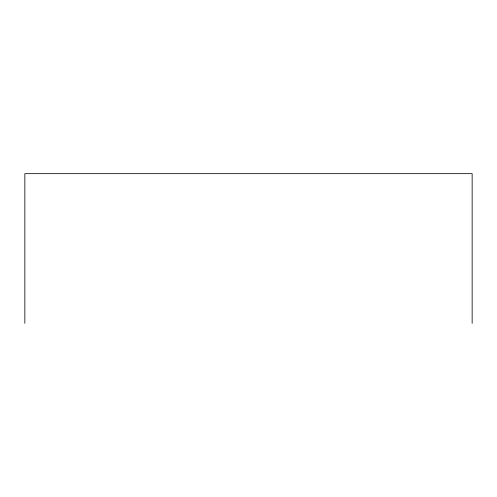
<?xml version="1.0" encoding="UTF-8"?>
<svg xmlns="http://www.w3.org/2000/svg" width="497" height="497" viewBox="0 0 497 497"><rect width="100%" height="100%" fill="white"/><g stroke="black" fill="none" stroke-linecap="round" stroke-linejoin="round"><path stroke-width="0.75" d="M472.15 323.336L472.15 173.664L24.85 173.664L24.85 323.336"/></g></svg>
